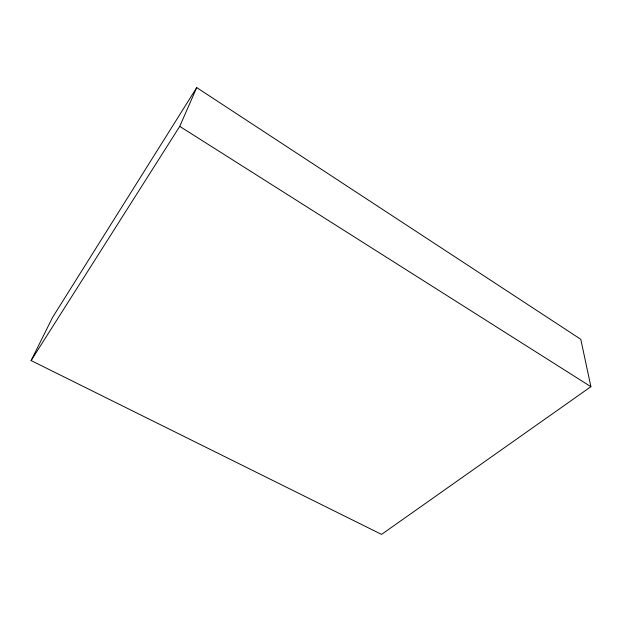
<?xml version="1.0" encoding="UTF-8"?>
<svg xmlns="http://www.w3.org/2000/svg" width="622" height="622" viewBox="0 0 622 622"><rect width="100%" height="100%" fill="white"/><g stroke="black" fill="none" stroke-linecap="round" stroke-linejoin="round"><path stroke-width="0.93" d="M31.1 360.573L179.735 126.375L196.723 87.601L580.777 339.293L590.9 386.697L381.558 534.399L31.1 360.573L52.536 317.453L196.723 87.601M179.735 126.375L590.9 386.697"/></g></svg>
